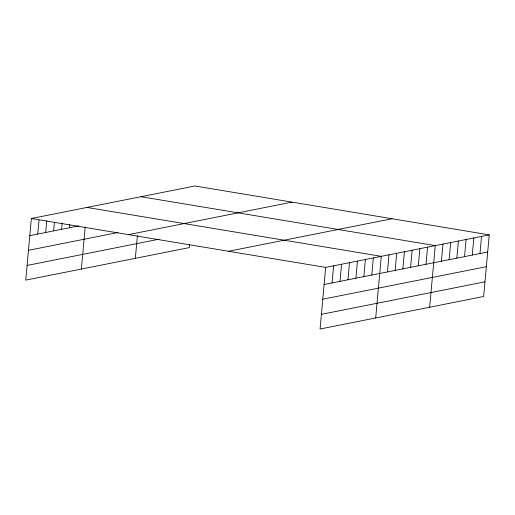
<?xml version="1.0" encoding="UTF-8"?>
<svg xmlns="http://www.w3.org/2000/svg" width="515" height="515" viewBox="0 0 515 515"><rect width="100%" height="100%" fill="white"/><g stroke="black" fill="none" stroke-linecap="round" stroke-linejoin="round"><path stroke-width="0.77" d="M489.25 234.879L325.673 267.401L320.066 329.021L483.643 296.498L489.25 234.879L194.934 185.979L31.357 218.502L25.75 280.121L189.327 247.599L189.61 244.509M37.743 234.048L39.018 220.034M45.687 232.471L46.756 220.793M53.637 230.887L54.416 222.326M61.581 229.31L62.148 223.079M69.525 227.733L69.808 224.617M81.364 269.068L85.207 226.89M135.348 258.33L137.408 235.69M332.059 282.947L333.617 265.817M340.003 281.37L341.561 264.24M347.947 279.787L349.505 262.663M355.897 278.209L357.455 261.079M363.841 276.626L365.399 259.502M371.785 275.049L373.343 257.918M375.68 317.967L381.287 256.341L86.977 207.442M387.441 271.939L388.999 254.809M395.153 270.401L396.711 253.277M402.865 268.869L404.423 251.745M410.577 267.337L412.135 250.206M418.289 265.804L419.847 248.674M426.002 264.272L427.559 247.142M429.658 307.23L435.272 245.61L140.956 196.711M441.419 261.202L442.984 244.078M449.132 259.669L450.689 242.539M456.844 258.137L458.402 241.007M464.556 256.605L466.114 239.475M472.268 255.073L473.826 237.943M479.98 253.541L481.538 236.411M29.799 235.632L78.917 225.866M28.46 250.309L118.012 232.51M128.48 234.634L292.063 202.112M27.089 265.437L159.045 239.205M228.551 251.262L392.127 218.74M324.115 284.525L487.692 252.002M322.776 299.209L486.353 266.686M321.399 314.337L484.976 281.814M31.357 218.502L325.673 267.401"/></g></svg>
